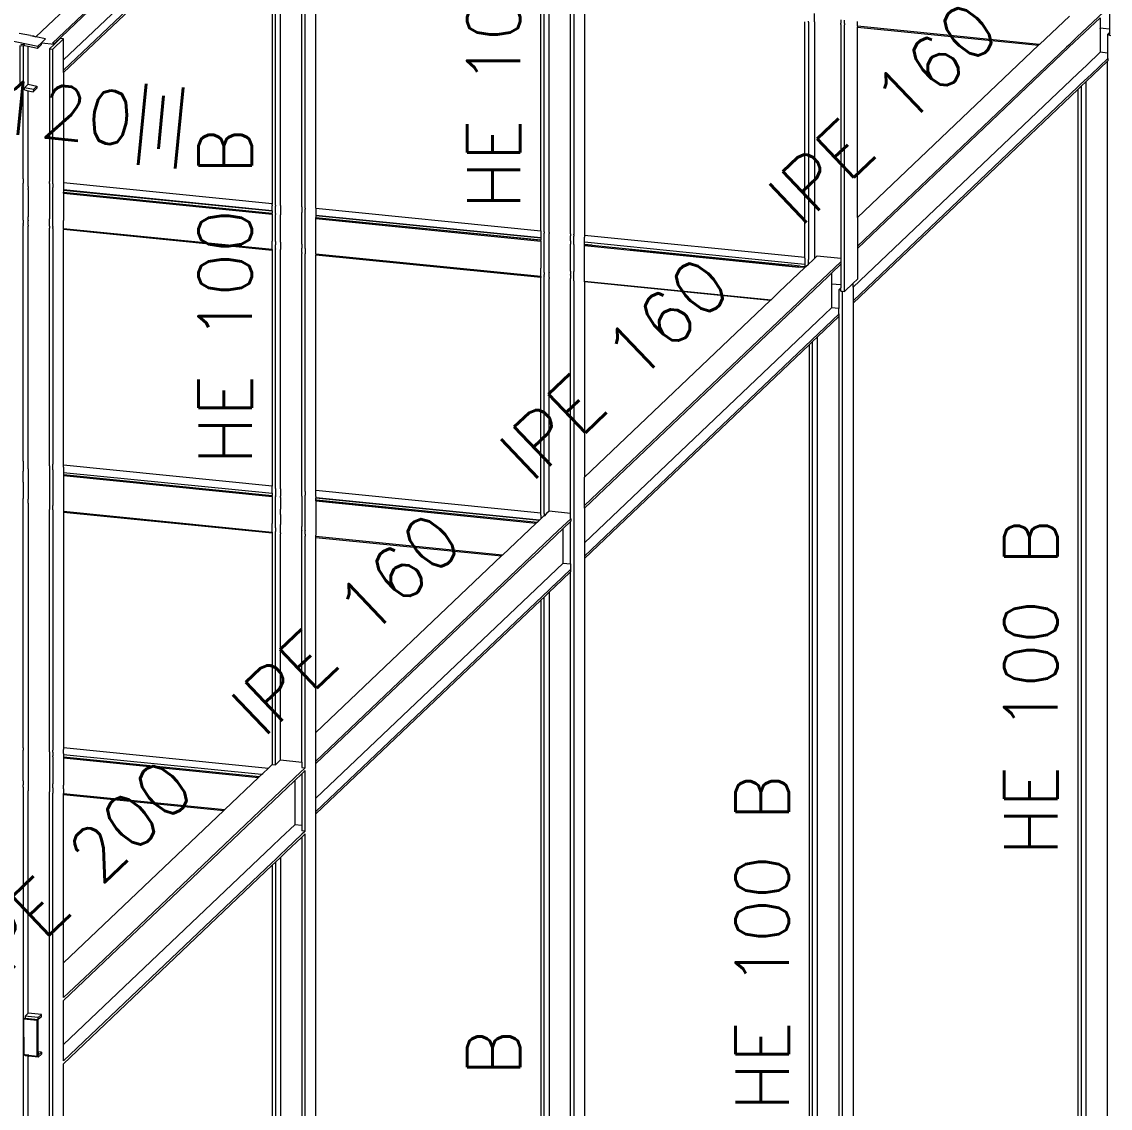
# Model space of a CAD drawing. Header units: millimetres. Extents: x 0 to 42, y 0 to 29.7.
# Drawn here: x 24.878 to 28.009, y 9.917 to 13.043 of the extents above; entities that cross this region are included whole.
import ezdxf
from ezdxf.enums import TextEntityAlignment as Align

# ---------------------------------------------------------------- set-up
doc = ezdxf.new("R2010")
doc.units = ezdxf.units.MM
doc.layers.add('BARRAS_DE_ACERO', color=7, linetype='Continuous', lineweight=9)
doc.layers.add('REFERENCIA_DE_LAS_BARRAS', color=2, linetype='Continuous', lineweight=9)
doc.styles.add('CYPETXT', font='romans__.ttf', dxfattribs={"height": 0.2})

msp = doc.modelspace()

# ---------------------------------------------------------------- linework, layer by layer
at = {"layer": 'BARRAS_DE_ACERO'}
for p, q in [((20.96394, 13.77063), (24.92372, 12.97307)), ((25.17069, 13.23995), (24.91851, 13.00011)), ((24.96636, 12.98162), (25.23155, 13.23384)), ((24.97206, 12.98105), (25.23725, 13.23327)), ((24.998, 12.93337), (25.30606, 13.22636)), ((25.33441, 13.22351), (24.998, 12.90358)), ((24.998, 12.89759), (25.34009, 13.22294)), ((25.59819, 13.19703), (25.59819, 12.51963)), ((25.6077, 12.51868), (25.6077, 13.19608)), ((25.62222, 12.51722), (25.62222, 13.19462)), ((25.68378, 12.51104), (25.68378, 13.18844)), ((25.69329, 12.51009), (25.69329, 13.18749)), ((25.72419, 12.50699), (25.72419, 13.18439)), ((26.37073, 12.44207), (26.37073, 13.11947)), ((26.38024, 12.44112), (26.38024, 13.11852)), ((26.39476, 12.43966), (26.39476, 13.11706)), ((26.45632, 12.43348), (26.45632, 13.11088)), ((26.46583, 13.10993), (26.46583, 12.43253)), ((26.49674, 13.10683), (26.49674, 12.42943)), ((27.15867, 13.04311), (27.15867, 13.06714)), ((27.95902, 13.04174), (28.00688, 13.08725)), ((27.13067, 12.36578), (27.13067, 13.04317)), ((27.14113, 13.04212), (27.14113, 13.04487)), ((27.14113, 13.04212), (27.14113, 12.35874)), ((27.15867, 13.04311), (27.15867, 13.04036)), ((27.23434, 13.04842), (27.23434, 13.03876)), ((27.23434, 13.03551), (27.23434, 13.03876)), ((27.23434, 13.03551), (27.23434, 13.03276)), ((27.23434, 13.03276), (27.23434, 12.36295)), ((27.2448, 13.03771), (27.2448, 13.04737)), ((27.2448, 13.03771), (27.2448, 13.03446)), ((27.2448, 13.03171), (27.2448, 13.03446)), ((27.2448, 12.26737), (27.2448, 13.03171)), ((27.28188, 13.03074), (27.28188, 13.04365)), ((27.80591, 12.97811), (27.28188, 13.03074)), ((27.28188, 13.03074), (27.28188, 13.02799)), ((27.28188, 13.02799), (27.8033, 12.97563)), ((27.28188, 12.47972), (27.28188, 13.02799)), ((27.98019, 13.05482), (27.89059, 12.96961)), ((24.9029, 13.00326), (24.87015, 13.00986)), ((24.9029, 13.00326), (24.91157, 13.00151)), ((24.9029, 13.00326), (24.91241, 13.00231)), ((24.91241, 13.00231), (24.91157, 13.00151)), ((24.91241, 13.00134), (24.91157, 13.00151)), ((24.94628, 12.99452), (24.91851, 13.00011)), ((27.98871, 13.02341), (27.98027, 13.02426)), ((27.98027, 13.0242), (27.98027, 13.02426)), ((27.98027, 13.02417), (27.98027, 13.0242)), ((27.98027, 13.02417), (27.98027, 12.9553)), ((28.00688, 13.02159), (27.98871, 13.02341)), ((28.00141, 13.00695), (28.00688, 13.0064)), ((28.00688, 13.00316), (28.00688, 13.0064)), ((28.01092, 13.00275), (28.00688, 13.00316)), ((24.88568, 12.97689), (24.88151, 12.97292)), ((24.88151, 12.97292), (24.88151, 12.8665)), ((24.89603, 12.86335), (24.89603, 12.97206)), ((24.92306, 12.96661), (24.93341, 12.97645)), ((24.92372, 12.97307), (24.92306, 12.96661)), ((24.92372, 12.97307), (24.93407, 12.98291)), ((24.93407, 12.98291), (24.93341, 12.97645)), ((24.94628, 12.99452), (24.93407, 12.98291)), ((24.93407, 12.98291), (24.97212, 12.97909)), ((24.95759, 12.96528), (24.97212, 12.97909)), ((24.95759, 12.96528), (24.95759, 12.58394)), ((24.95759, 12.96528), (24.9671, 12.96433)), ((24.97206, 12.98105), (24.96636, 12.98162)), ((24.998, 12.99372), (24.9671, 12.96433)), ((24.97206, 12.98105), (24.97397, 12.98086)), ((24.98849, 12.99467), (24.97397, 12.98086)), ((24.998, 12.99372), (24.98849, 12.99467)), ((24.998, 12.93337), (24.998, 12.99372)), ((27.8033, 12.97563), (27.28188, 12.47972)), ((27.28188, 12.39773), (27.88388, 12.97028)), ((27.28188, 12.39069), (27.89059, 12.96961)), ((27.89016, 12.97625), (27.88388, 12.97028)), ((24.9671, 12.58299), (24.9671, 12.96433)), ((27.98027, 12.9553), (27.9417, 12.91862)), ((28.00236, 12.93782), (27.95399, 12.89182)), ((28.00141, 12.95318), (27.98027, 12.9553)), ((28.00141, 12.95318), (28.00141, 12.93791)), ((28.00236, 12.93782), (28.00141, 12.93791)), ((28.00236, 12.93782), (28.00236, 12.93079)), ((27.91581, 12.894), (27.9417, 12.91862)), ((28.00141, 12.92989), (27.93985, 12.87134)), ((28.00141, 12.92989), (28.00236, 12.93079)), ((28.00141, 9.218), (28.00141, 12.92989)), ((24.998, 12.89759), (24.998, 12.57989)), ((27.91581, 12.894), (27.26928, 12.27912)), ((27.95398, 12.89181), (27.92385, 12.86316)), ((27.93985, 12.87134), (27.92532, 12.85752)), ((27.93985, 9.22418), (27.93985, 12.87134)), ((27.95398, 12.89181), (27.95399, 12.89182)), ((24.88151, 12.84775), (24.88151, 12.8665)), ((24.88151, 12.59158), (24.88151, 12.84775)), ((24.89603, 12.86335), (24.88567, 12.8535)), ((24.88567, 12.8535), (24.88567, 12.85349)), ((24.88568, 12.85349), (24.88567, 12.85349)), ((24.911, 12.8484), (24.88568, 12.85349)), ((24.88568, 12.84691), (24.88568, 12.85349)), ((24.88568, 12.84691), (24.89603, 12.84482)), ((24.89603, 12.86335), (24.92135, 12.85825)), ((24.89603, 12.84482), (24.91034, 12.84194)), ((24.89603, 12.59012), (24.89603, 12.84482)), ((24.91034, 12.84194), (24.92069, 12.85178)), ((24.911, 12.8484), (24.91034, 12.84194)), ((24.92135, 12.85825), (24.911, 12.8484)), ((24.92135, 12.85825), (24.92069, 12.85178)), ((27.26928, 12.24059), (27.91581, 12.85551)), ((27.91581, 12.85551), (27.92385, 12.86316)), ((27.92532, 12.85752), (27.91581, 12.84849)), ((27.91581, 12.84849), (27.91581, 9.21132)), ((27.92532, 12.85752), (27.92532, 9.21037)), ((24.88151, 12.59158), (24.88151, 12.57887)), ((24.89603, 12.56939), (24.89603, 12.59012)), ((24.88151, 12.53068), (24.88151, 12.56159)), ((24.89603, 12.56939), (24.89603, 12.56935)), ((24.89603, 12.56935), (24.89603, 12.56338)), ((24.89603, 12.56013), (24.89603, 12.48203)), ((24.95759, 12.57795), (24.95759, 12.58394)), ((24.95759, 12.57795), (24.95759, 12.56684)), ((24.95759, 12.56684), (24.95759, 12.56321)), ((24.95759, 12.56317), (24.95759, 12.56321)), ((24.95759, 12.56317), (24.95759, 12.5572)), ((24.9671, 12.577), (24.9671, 12.58299)), ((24.9671, 12.577), (24.9671, 12.56589)), ((24.9671, 12.56226), (24.9671, 12.56589)), ((25.59819, 12.51963), (24.998, 12.57989)), ((24.998, 12.57989), (24.998, 12.57395)), ((24.998, 12.5739), (24.998, 12.57395)), ((24.95759, 12.5572), (24.95759, 12.55395)), ((24.95759, 12.55395), (24.95759, 12.47582)), ((24.998, 12.5499), (24.998, 12.55312)), ((24.998, 12.54989), (24.998, 12.4718)), ((25.59819, 12.51689), (25.59819, 12.51963)), ((25.59819, 12.51689), (25.59819, 12.51368)), ((25.59819, 12.51364), (25.59819, 12.51368)), ((25.59819, 12.50253), (25.59819, 12.51364)), ((25.59819, 12.49889), (25.59819, 12.50253)), ((25.6077, 12.51594), (25.6077, 12.51868)), ((25.6077, 12.51594), (25.6077, 12.51273)), ((25.6077, 12.51269), (25.6077, 12.51273)), ((25.6077, 12.4919), (25.6077, 12.51269)), ((25.62222, 12.51448), (25.62222, 12.51722)), ((25.62222, 12.51448), (25.62222, 12.51127)), ((25.62222, 12.51123), (25.62222, 12.51127)), ((25.62222, 12.51123), (25.62222, 12.50012)), ((25.62222, 12.50012), (25.62222, 12.49648)), ((25.62222, 12.49648), (25.62222, 12.49645)), ((25.62222, 12.49645), (25.62222, 12.49047)), ((25.68378, 12.51104), (25.68378, 12.5083)), ((25.68378, 12.5083), (25.68378, 12.50509)), ((25.68378, 12.50505), (25.68378, 12.50509)), ((25.68378, 12.50505), (25.68378, 12.49394)), ((25.69329, 12.50735), (25.69329, 12.51009)), ((25.69329, 12.50735), (25.69329, 12.50414)), ((25.69329, 12.48009), (25.69329, 12.50414)), ((25.72419, 12.50699), (26.37073, 12.44207)), ((25.72419, 12.50699), (25.72419, 12.50425)), ((25.72419, 12.50425), (25.72419, 12.50104)), ((25.72419, 12.501), (25.72419, 12.50104)), ((25.72419, 12.501), (25.72419, 12.48989)), ((24.88151, 12.47239), (24.88151, 12.47236)), ((24.88151, 12.47236), (24.88151, 12.46271)), ((24.89603, 12.482), (24.89603, 12.48203)), ((24.89603, 12.47236), (24.89603, 12.482)), ((24.89603, 12.47236), (24.89603, 12.47093)), ((24.89603, 12.47093), (24.89603, 12.4709)), ((24.89603, 12.46125), (24.89603, 12.4709)), ((24.95759, 12.46618), (24.95759, 12.47582)), ((24.95759, 12.45507), (24.95759, 12.46472)), ((24.9671, 12.4749), (24.9671, 12.47487)), ((24.9671, 12.46523), (24.9671, 12.47487)), ((24.9671, 12.4638), (24.9671, 12.46523)), ((24.9671, 12.4638), (24.9671, 12.46377)), ((24.9671, 12.45412), (24.9671, 12.46377)), ((24.998, 12.44776), (24.998, 12.4718)), ((25.6077, 12.4919), (25.6077, 12.48868)), ((25.6077, 12.44652), (25.6077, 12.48868)), ((25.62222, 12.49044), (25.62222, 12.49047)), ((25.62222, 12.49044), (25.62222, 12.48722)), ((25.62222, 12.40912), (25.62222, 12.48722)), ((25.68378, 12.48104), (25.68378, 12.49394)), ((25.69329, 12.40199), (25.69329, 12.48009)), ((25.72419, 12.48989), (25.72419, 12.48624)), ((25.72419, 12.48624), (25.72419, 12.48622)), ((25.72419, 12.48624), (26.37073, 12.42131)), ((25.72419, 12.48024), (25.72419, 12.48021)), ((25.72419, 12.48024), (26.37073, 12.41531)), ((27.28188, 12.47972), (27.28188, 12.39773)), ((24.88151, 12.46271), (24.88151, 12.46268)), ((24.88151, 12.45945), (24.88151, 12.46268)), ((24.88151, 12.45945), (24.88151, 12.45671)), ((24.88151, 11.7793), (24.88151, 12.45671)), ((24.89603, 12.46125), (24.89603, 12.46122)), ((24.89603, 12.45799), (24.89603, 12.46122)), ((24.89603, 12.45799), (24.89603, 12.45525)), ((24.89603, 11.77784), (24.89603, 12.45525)), ((24.95759, 12.45507), (24.95759, 12.45504)), ((24.95759, 12.45504), (24.95759, 12.45181)), ((24.95759, 12.45181), (24.95759, 12.44907)), ((24.9671, 12.45409), (24.9671, 12.45412)), ((24.9671, 12.45409), (24.9671, 12.45086)), ((24.9671, 12.44812), (24.9671, 12.45086)), ((24.9671, 12.44812), (24.9671, 11.77071)), ((24.998, 12.44776), (24.998, 12.44502)), ((25.59819, 12.38749), (24.998, 12.44776)), ((24.998, 11.76761), (24.998, 12.44502)), ((25.59819, 12.38475), (24.998, 12.44502)), ((25.6077, 12.41057), (25.6077, 12.44652)), ((26.37073, 12.44207), (26.37073, 12.43933)), ((26.37073, 12.43933), (26.37073, 12.43611)), ((26.37073, 12.43608), (26.37073, 12.43611)), ((26.38024, 12.43838), (26.38024, 12.44112)), ((26.38024, 12.43838), (26.38024, 12.43515)), ((26.38024, 12.43513), (26.38024, 12.43515)), ((26.38024, 12.42857), (26.38024, 12.43513)), ((26.39476, 12.43692), (26.39476, 12.43966)), ((26.39476, 12.43692), (26.39476, 12.43369)), ((26.39476, 12.43367), (26.39476, 12.43369)), ((26.39476, 12.33155), (26.39476, 12.43367)), ((26.45632, 12.43348), (26.45632, 12.43074)), ((26.46583, 12.42979), (26.46583, 12.43253)), ((25.59819, 12.40041), (25.59819, 12.41152)), ((25.6077, 12.41057), (25.6077, 12.40091)), ((25.6077, 12.39948), (25.6077, 12.40091)), ((25.62222, 12.40912), (25.62222, 12.38834)), ((26.37073, 12.42131), (26.37073, 12.41531)), ((26.37073, 12.41531), (26.37073, 12.41529)), ((26.37073, 12.41207), (26.37073, 12.33397)), ((26.38024, 12.42036), (26.38024, 12.42857)), ((26.38024, 12.41673), (26.38024, 12.42036)), ((26.38024, 12.41436), (26.38024, 12.41673)), ((26.38024, 12.41434), (26.38024, 12.41436)), ((26.38024, 12.41306), (26.38024, 12.41434)), ((26.38024, 12.32191), (26.38024, 12.41306)), ((26.45632, 12.43074), (26.45632, 12.42751)), ((26.45632, 12.42751), (26.45632, 12.42749)), ((26.45632, 12.41638), (26.45632, 12.42749)), ((26.45632, 12.41272), (26.45632, 12.41638)), ((26.45632, 12.4067), (26.45632, 12.40348)), ((26.45632, 12.32535), (26.45632, 12.40348)), ((26.46583, 12.42979), (26.46583, 12.42656)), ((26.46583, 12.42654), (26.46583, 12.42656)), ((26.46583, 12.41543), (26.46583, 12.42654)), ((26.46583, 12.40575), (26.46583, 12.41543)), ((26.46583, 12.40252), (26.46583, 12.40575)), ((26.46583, 12.40252), (26.46583, 12.32442)), ((26.49674, 12.42943), (27.13067, 12.36578)), ((26.49674, 12.40265), (26.49674, 12.40266)), ((26.49674, 12.40265), (26.51863, 12.40046)), ((26.51863, 12.40046), (26.49675, 12.40266)), ((27.10045, 12.34803), (26.49678, 12.40865)), ((25.59819, 12.39075), (25.59819, 12.40041)), ((25.59819, 12.39075), (25.59819, 12.39073)), ((25.59819, 12.38749), (25.59819, 12.39073)), ((25.59819, 12.38749), (25.59819, 12.38475)), ((25.59819, 12.38475), (25.59819, 11.70735)), ((25.6077, 12.39948), (25.6077, 12.39946)), ((25.6077, 12.38978), (25.6077, 12.38849)), ((25.6077, 12.3838), (25.6077, 12.38849)), ((25.6077, 11.7064), (25.6077, 12.3838)), ((25.62222, 12.38834), (25.62222, 12.38832)), ((25.62222, 12.38508), (25.62222, 12.38832)), ((25.62222, 12.38234), (25.62222, 12.38508)), ((25.62222, 11.70494), (25.62222, 12.38234)), ((25.68378, 12.3789), (25.68378, 12.39184)), ((25.68378, 12.3789), (25.68378, 12.37616)), ((25.68378, 11.69876), (25.68378, 12.37616)), ((25.69329, 12.39089), (25.69329, 12.37521)), ((25.69329, 11.69781), (25.69329, 12.37521)), ((25.72419, 12.37485), (25.72419, 12.3781)), ((25.72419, 12.37485), (25.72419, 12.37211)), ((26.37073, 12.30992), (25.72419, 12.37485)), ((25.72419, 11.69471), (25.72419, 12.37211)), ((26.37073, 12.30718), (25.72419, 12.37211)), ((26.51863, 12.40046), (27.08395, 12.34369)), ((26.59212, 12.38984), (26.62832, 12.3862)), ((26.62836, 12.38619), (26.62832, 12.3862)), ((27.16068, 12.36444), (27.16629, 12.36978)), ((27.16629, 12.36978), (27.23434, 12.36295)), ((27.11755, 12.34032), (27.08395, 12.34369)), ((27.13067, 12.345), (27.10045, 12.34803)), ((27.11755, 12.34032), (27.13067, 12.339)), ((27.13067, 12.36304), (27.13067, 12.36578)), ((27.13067, 12.36304), (27.13067, 12.35979)), ((27.13067, 12.35979), (27.13067, 12.34868)), ((27.13361, 12.3387), (27.14113, 12.34585)), ((27.15339, 12.35751), (27.15867, 12.36253)), ((27.15909, 12.36293), (27.16068, 12.36444)), ((27.23434, 12.35252), (27.19885, 12.31877)), ((27.20765, 12.3201), (27.23434, 12.34548)), ((26.37073, 12.31317), (26.37073, 12.33397)), ((26.37073, 12.30992), (26.37073, 12.31317)), ((26.37073, 12.30992), (26.37073, 12.30718)), ((26.37073, 11.62979), (26.37073, 12.30718)), ((26.38024, 12.32191), (26.38024, 12.31605)), ((26.38024, 12.31222), (26.38024, 12.31605)), ((26.38024, 12.31222), (26.38024, 12.31093)), ((26.38024, 12.3086), (26.38024, 12.31093)), ((26.38024, 12.30623), (26.38024, 12.3086)), ((26.39476, 12.33155), (26.39476, 12.33153)), ((26.39476, 12.32187), (26.39476, 12.33153)), ((26.39476, 12.32187), (26.39476, 12.32045)), ((26.39476, 12.31076), (26.39476, 12.32045)), ((26.39476, 12.30751), (26.39476, 12.31076)), ((26.39476, 12.30751), (26.39476, 12.30477)), ((26.45632, 12.32535), (26.45632, 12.31569)), ((26.45632, 12.31427), (26.45632, 12.31569)), ((26.45632, 12.31427), (26.45632, 12.30458)), ((26.46583, 12.32442), (26.46583, 12.3244)), ((26.46583, 12.31473), (26.46583, 12.3244)), ((26.46583, 12.31331), (26.46583, 12.31473)), ((26.46583, 12.29763), (26.46583, 12.31331)), ((26.49674, 12.29727), (26.49674, 12.32132)), ((27.19639, 12.30939), (26.49674, 11.64398)), ((27.13053, 12.33577), (27.05625, 12.26513)), ((27.13053, 12.33577), (27.11315, 12.33751)), ((27.13053, 12.33577), (27.13067, 12.33591)), ((27.19885, 12.31877), (27.14314, 12.26578)), ((27.19639, 12.30939), (27.2056, 12.31816)), ((27.2056, 12.31816), (27.20765, 12.3201)), ((26.38024, 11.62884), (26.38024, 12.30623)), ((26.39476, 11.63502), (26.39476, 12.30477)), ((26.45632, 12.30133), (26.45632, 12.30458)), ((26.45632, 12.29859), (26.45632, 12.30133)), ((26.45632, 11.62884), (26.45632, 12.29859)), ((26.46583, 12.29763), (26.46583, 11.62789)), ((26.49674, 12.29453), (26.49674, 12.29727)), ((27.20773, 12.28953), (27.20772, 12.22057)), ((27.28188, 12.30264), (27.26928, 12.29066)), ((27.26928, 12.27912), (27.26928, 12.24059)), ((27.11135, 12.23555), (27.13422, 12.2573)), ((27.14314, 12.26578), (27.13422, 12.2573)), ((27.23434, 12.27167), (27.22887, 12.27222)), ((27.23434, 12.26842), (27.23434, 12.27167)), ((27.23434, 12.26842), (27.23838, 12.26801)), ((27.23838, 12.26801), (27.2448, 12.26737)), ((27.23838, 12.26801), (27.23838, 8.46704)), ((26.49674, 11.65101), (27.11135, 12.23555)), ((27.03338, 12.24338), (27.03077, 12.2409)), ((27.20772, 12.22057), (27.16731, 12.18214)), ((27.22887, 12.21845), (27.20772, 12.22057)), ((27.22887, 12.20318), (27.22887, 12.21845)), ((27.26928, 12.24059), (27.26928, 12.23359)), ((27.16731, 12.13662), (27.22887, 12.19517)), ((27.22887, 12.19517), (27.22982, 12.19607)), ((27.22887, 12.19517), (27.22887, 8.48327)), ((27.22982, 12.19607), (27.22982, 12.20308)), ((27.15278, 12.1228), (27.14327, 12.11377)), ((27.16731, 12.13662), (27.15278, 12.1228)), ((27.15278, 8.47564), (27.15278, 12.1228)), ((26.49674, 11.49887), (27.14327, 12.11377)), ((27.14327, 12.11377), (27.14327, 8.47659)), ((24.88151, 11.7793), (24.88151, 11.76438)), ((24.89603, 11.75707), (24.89603, 11.77784)), ((24.88151, 11.76438), (24.88151, 11.76219)), ((24.88151, 11.76219), (24.88151, 11.75853)), ((24.88151, 11.75853), (24.88151, 11.75253)), ((24.88151, 11.75253), (24.88151, 11.75056)), ((24.88151, 11.71837), (24.88151, 11.75056)), ((24.89603, 11.75707), (24.89603, 11.75107)), ((24.89603, 11.75107), (24.89603, 11.74782)), ((24.89603, 11.74782), (24.89603, 11.66973)), ((24.95759, 11.76567), (24.95759, 11.75455)), ((24.95759, 11.74489), (24.95759, 11.66355)), ((24.9671, 11.76472), (24.9671, 11.77071)), ((24.9671, 11.75983), (24.9671, 11.76472)), ((24.9671, 11.7536), (24.9671, 11.75983)), ((24.9671, 11.7536), (24.9671, 11.74994)), ((24.9671, 11.74994), (24.9671, 11.74394)), ((24.9671, 11.74394), (24.9671, 11.6626)), ((24.998, 11.76162), (24.998, 11.76761)), ((24.998, 11.76162), (24.998, 11.7505)), ((24.998, 11.7505), (24.998, 11.74684)), ((24.88151, 11.71837), (24.88151, 11.67119)), ((24.998, 11.74084), (24.998, 11.73759)), ((26.49674, 11.65101), (26.49674, 11.733)), ((25.59819, 11.69024), (25.59819, 11.70136)), ((25.59819, 11.68657), (25.59819, 11.68057)), ((25.6077, 11.70041), (25.6077, 11.7064)), ((25.6077, 11.70041), (25.6077, 11.67961)), ((25.62222, 11.69895), (25.62222, 11.70494)), ((25.62222, 11.69895), (25.62222, 11.68783)), ((25.62222, 11.68783), (25.62222, 11.68416)), ((25.62222, 11.68416), (25.62222, 11.67816)), ((25.68378, 11.69277), (25.68378, 11.69876)), ((25.68378, 11.68165), (25.68378, 11.69277)), ((25.68378, 11.67798), (25.68378, 11.68165)), ((25.69329, 11.69182), (25.69329, 11.69781)), ((25.69329, 11.69182), (25.69329, 11.6807)), ((25.69329, 11.58969), (25.69329, 11.6807)), ((25.72419, 11.68872), (25.72419, 11.69471)), ((25.72419, 11.6776), (25.72419, 11.68872)), ((24.88151, 11.67116), (24.88151, 11.67119)), ((24.88151, 11.66149), (24.88151, 11.67116)), ((24.88151, 11.66009), (24.88151, 11.66149)), ((24.88151, 11.66008), (24.88151, 11.66009)), ((24.88151, 11.65109), (24.88151, 11.66008)), ((24.88151, 10.96701), (24.88151, 11.65109)), ((24.89603, 11.65863), (24.89603, 11.66003)), ((24.89603, 11.65863), (24.89603, 11.64568)), ((24.95759, 11.66355), (24.95759, 11.65385)), ((24.95759, 11.65385), (24.95759, 11.6395)), ((24.9671, 11.6626), (24.9671, 11.65148)), ((24.9671, 11.63855), (24.9671, 11.65148)), ((25.59819, 11.67732), (25.59819, 11.59923)), ((25.6077, 11.67816), (25.6077, 11.67961)), ((25.6077, 11.67816), (25.6077, 11.67637)), ((25.62222, 11.67816), (25.62222, 11.67815)), ((25.62222, 11.67491), (25.62222, 11.67815)), ((25.62222, 11.67491), (25.62222, 11.64052)), ((25.68378, 11.67798), (25.68378, 11.66873)), ((25.68378, 11.66873), (25.68378, 11.59064)), ((25.72419, 11.67392), (26.36677, 11.60939)), ((25.72419, 11.66793), (25.72419, 11.67391)), ((25.72425, 11.6739), (25.72419, 11.67391)), ((25.72419, 11.66792), (25.72419, 11.66793)), ((25.72613, 11.66773), (25.72419, 11.66793)), ((25.72419, 11.66468), (25.72419, 11.66792)), ((25.72613, 11.66773), (25.72419, 11.66792)), ((25.72419, 11.66468), (25.72419, 11.66467)), ((25.72605, 11.6645), (25.72419, 11.66468)), ((25.72419, 11.66467), (25.72419, 11.58659)), ((25.72419, 11.66467), (26.35798, 11.60103)), ((26.36677, 11.60939), (25.72425, 11.6739)), ((25.72605, 11.6645), (26.35798, 11.60103)), ((25.72613, 11.66773), (26.36107, 11.60397)), ((26.49674, 11.64398), (26.49674, 11.65101)), ((24.89603, 11.64568), (24.89603, 10.95956)), ((24.95759, 10.95338), (24.95759, 11.6395)), ((24.9671, 11.63855), (24.9671, 10.95243)), ((24.998, 11.63545), (25.59819, 11.57518)), ((24.998, 11.63271), (24.998, 10.95532)), ((25.62222, 11.62595), (25.62222, 11.64052)), ((25.62222, 11.62595), (25.62222, 11.59682)), ((26.37073, 11.6238), (26.37073, 11.61335)), ((26.3793, 11.62131), (26.38024, 11.62121)), ((26.38024, 11.62884), (26.38024, 11.62121)), ((26.45632, 11.62884), (26.39476, 11.63502)), ((26.45632, 11.61358), (26.45632, 11.62884)), ((26.46583, 11.62789), (26.46583, 7.73231)), ((26.49674, 11.64398), (26.49674, 11.54439)), ((25.59819, 11.57843), (25.59819, 11.59923)), ((25.6077, 11.58715), (25.6077, 11.59828)), ((25.6077, 11.58715), (25.6077, 11.57748)), ((25.62222, 11.5968), (25.62222, 11.59682)), ((25.68378, 11.59064), (25.68378, 11.59062)), ((25.68378, 11.58095), (25.68378, 11.59062)), ((25.69329, 11.58969), (25.69329, 11.58967)), ((25.69329, 11.58), (25.69329, 11.58967)), ((26.36107, 11.60397), (26.36677, 11.60939)), ((26.37073, 11.61316), (26.36677, 11.60939)), ((26.45728, 11.61348), (26.42123, 11.5792)), ((26.45632, 11.60553), (26.43518, 11.58543)), ((26.45728, 11.61348), (26.45632, 11.61358)), ((26.45727, 11.60643), (26.45632, 11.60553)), ((26.45632, 11.48372), (26.45632, 11.60553)), ((26.45728, 11.61348), (26.45727, 11.60643)), ((25.59819, 11.57518), (25.59819, 11.57843)), ((25.59819, 11.57518), (25.59819, 11.57244)), ((25.59819, 11.57244), (25.59819, 10.90646)), ((25.6077, 11.57748), (25.6077, 11.57619)), ((25.6077, 11.57149), (25.6077, 11.57619)), ((25.6077, 10.9055), (25.6077, 11.57149)), ((25.62222, 11.58569), (25.62222, 11.58572)), ((25.62222, 11.57602), (25.62222, 11.58569)), ((25.62222, 11.57277), (25.62222, 11.57602)), ((25.62222, 11.57277), (25.62222, 11.57003)), ((25.62222, 10.91932), (25.62222, 11.57003)), ((25.68378, 11.58095), (25.68378, 11.57954)), ((25.68378, 11.57951), (25.68378, 11.57954)), ((25.68378, 11.56984), (25.68378, 11.57951)), ((25.68378, 11.56659), (25.68378, 11.56984)), ((25.68378, 11.56385), (25.68378, 11.56659)), ((25.68378, 10.91314), (25.68378, 11.56385)), ((25.69329, 11.58), (25.69329, 11.57858)), ((25.69329, 11.56888), (25.69329, 11.56564)), ((25.69329, 11.56564), (25.69329, 11.5629)), ((25.69329, 10.89691), (25.69329, 11.5629)), ((25.72419, 10.91627), (26.42123, 11.5792)), ((25.72419, 11.57546), (25.72419, 11.56579)), ((25.72419, 11.56254), (25.72419, 11.56579)), ((26.26084, 11.50865), (25.72419, 11.56254)), ((25.72419, 11.5598), (26.25823, 11.50617)), ((26.43518, 11.58543), (26.34858, 11.50309)), ((26.43518, 11.48584), (26.43518, 11.58543)), ((26.49674, 11.50587), (26.49674, 11.49887)), ((26.49674, 11.49887), (26.49674, 7.7617)), ((26.39662, 11.44917), (26.43518, 11.48584)), ((26.41114, 11.42446), (26.45727, 11.46833)), ((26.43518, 11.48584), (26.45632, 11.48372)), ((26.45632, 11.48372), (26.45632, 11.46844)), ((26.45632, 11.46844), (26.45729, 11.46835)), ((26.45729, 11.46835), (26.45727, 11.46833)), ((26.45727, 11.46133), (26.45727, 11.46833)), ((25.72419, 10.80965), (26.39476, 11.4474)), ((26.39662, 11.44917), (26.39476, 11.4474)), ((26.45632, 11.46043), (26.41114, 11.41746)), ((26.45632, 11.46043), (26.45727, 11.46133)), ((26.45632, 7.74854), (26.45632, 11.46043)), ((26.39476, 11.40889), (25.72419, 10.77114)), ((26.39476, 11.40188), (26.38024, 11.38807)), ((26.39476, 11.40188), (26.41114, 11.41746)), ((26.39476, 11.40889), (26.39662, 11.41066)), ((26.39476, 11.40188), (26.39476, 7.75472)), ((26.39662, 11.41066), (26.40891, 11.42234)), ((26.40891, 11.42234), (26.41114, 11.42446)), ((25.72419, 10.7641), (26.37073, 11.37904)), ((26.37073, 11.37904), (26.38024, 11.38807)), ((26.37073, 11.37904), (26.37073, 7.74186)), ((26.38024, 7.7409), (26.38024, 11.38807)), ((25.72419, 10.91627), (25.72419, 10.99826)), ((24.88151, 10.96102), (24.88151, 10.96701)), ((24.88151, 10.9543), (24.88151, 10.96102)), ((24.88151, 10.9543), (24.88151, 10.94768)), ((24.88151, 10.85889), (24.88151, 10.94768)), ((24.89603, 10.95956), (24.89603, 10.94845)), ((24.89603, 10.94845), (24.89603, 10.85743)), ((24.95759, 10.94227), (24.95759, 10.95338)), ((24.95759, 10.94227), (24.95759, 10.93259)), ((24.95759, 10.93259), (24.95759, 10.93108)), ((24.9671, 10.95243), (24.9671, 10.94754)), ((24.9671, 10.94132), (24.9671, 10.94754)), ((24.9671, 10.94132), (24.9671, 10.93164)), ((24.9671, 10.9284), (24.9671, 10.93164)), ((24.998, 10.95532), (24.998, 10.94933)), ((24.998, 10.95532), (25.58735, 10.89615)), ((24.998, 10.93822), (24.998, 10.94933)), ((24.998, 10.93822), (24.998, 10.93453)), ((25.56757, 10.87734), (24.998, 10.93453)), ((24.9671, 10.9284), (24.9671, 10.85029)), ((24.998, 10.92854), (24.998, 10.92529)), ((24.998, 10.92529), (25.55878, 10.86898)), ((24.998, 10.92529), (24.998, 10.84719)), ((24.99806, 10.92853), (25.56187, 10.87192)), ((25.59819, 10.90646), (25.6077, 10.9055)), ((25.6077, 10.9055), (25.62222, 10.91932)), ((25.62222, 10.91932), (25.68378, 10.91314)), ((25.72419, 10.90924), (25.72419, 10.91627)), ((25.72419, 10.80965), (25.72419, 10.90924)), ((25.07411, 10.30804), (25.66357, 10.86864)), ((25.55878, 10.86898), (25.46164, 10.77659)), ((25.55878, 10.86898), (25.56187, 10.87192)), ((25.56187, 10.87192), (25.56757, 10.87734)), ((25.56757, 10.87734), (25.57108, 10.88068)), ((25.68378, 10.87979), (25.66293, 10.85995)), ((25.69329, 10.89691), (25.66357, 10.86864)), ((24.88151, 10.84149), (24.88151, 10.84779)), ((24.95759, 10.84156), (24.95759, 10.84015)), ((24.95759, 10.84015), (24.95759, 10.8272)), ((24.9671, 10.83926), (24.9671, 10.82351)), ((25.66051, 10.85766), (24.998, 10.22756)), ((24.998, 10.8361), (24.998, 10.84719)), ((25.66293, 10.85995), (25.66051, 10.85766)), ((25.66293, 10.85995), (25.66293, 10.73311)), ((24.89603, 10.19063), (24.89603, 10.83064)), ((24.95759, 10.82446), (24.95759, 10.8272)), ((24.95759, 10.12933), (24.95759, 10.82446)), ((24.9671, 6.30693), (24.9671, 10.82351)), ((24.998, 10.82041), (24.998, 10.82315)), ((24.998, 10.82041), (25.45904, 10.77412)), ((24.998, 10.33565), (24.998, 10.82041)), ((25.72419, 10.77114), (25.72419, 10.80965)), ((25.45904, 10.77412), (24.998, 10.33565)), ((25.72419, 10.7641), (25.72419, 10.77114)), ((25.72419, 7.02697), (25.72419, 10.7641)), ((25.66293, 10.73311), (25.62222, 10.69439)), ((25.68378, 10.73101), (25.66293, 10.73311)), ((25.69098, 10.7126), (25.68378, 10.70575)), ((25.62222, 10.69439), (25.59819, 10.67154)), ((25.68378, 10.70575), (25.6386, 10.66279)), ((25.6386, 10.65469), (25.68378, 10.69766)), ((25.69329, 10.70671), (25.68378, 10.69766)), ((25.68378, 10.69766), (25.68378, 7.01381)), ((25.69329, 6.99758), (25.69329, 10.70671)), ((25.59819, 10.67154), (24.998, 10.10073)), ((25.60631, 10.63207), (25.62222, 10.6472)), ((25.6386, 10.65469), (25.62222, 10.63912)), ((25.62407, 10.64896), (25.62222, 10.6472)), ((25.63647, 10.66076), (25.62407, 10.64896)), ((25.6386, 10.66279), (25.63647, 10.66076)), ((24.998, 10.05353), (25.59819, 10.62435)), ((24.998, 10.04544), (25.59819, 10.61627)), ((25.60631, 10.63207), (25.59819, 10.62435)), ((25.59819, 10.61627), (25.59819, 7.00713)), ((25.6077, 10.62531), (25.6077, 7.00617)), ((25.62222, 10.63912), (25.62222, 7.01999)), ((24.998, 10.23565), (24.998, 10.33565)), ((24.998, 10.23565), (25.07411, 10.30804)), ((24.89603, 10.19063), (24.88707, 10.1821)), ((24.93408, 10.18681), (24.89603, 10.19063)), ((24.93407, 10.18081), (24.92511, 10.17229)), ((24.88398, 10.1221), (24.88398, 10.17316)), ((24.92202, 10.16935), (24.88398, 10.17316)), ((24.88707, 10.17611), (24.92511, 10.17229)), ((24.92511, 10.17229), (24.92202, 10.16935)), ((24.92202, 10.06721), (24.92202, 10.16935)), ((24.92511, 10.07957), (24.92511, 10.17229)), ((24.88398, 10.1221), (24.88398, 10.07103)), ((24.95759, 6.32316), (24.95759, 10.12933)), ((24.88707, 10.07072), (24.88398, 10.07103)), ((24.88707, 10.06797), (24.88707, 10.07072)), ((24.89603, 10.06982), (24.88707, 10.07072)), ((24.89788, 10.06963), (24.89603, 10.06982)), ((24.89603, 10.06708), (24.89788, 10.06689)), ((24.89788, 10.06963), (24.92202, 10.06721)), ((24.92511, 10.06416), (24.89788, 10.06689)), ((24.92511, 10.07015), (24.92202, 10.06721)), ((24.93407, 10.07268), (24.92511, 10.06416)), ((24.93407, 10.07867), (24.93407, 10.07268)), ((24.998, 6.33632), (24.998, 10.04544))]:
    msp.add_line(p, q, dxfattribs=at)
for points in [[(28.00688, 13.09769), (28.00688, 13.08725), (28.00688, 13.0802), (28.00688, 13.02159), (28.00688, 13.01215), (28.00688, 13.0064)], [(27.89161, 13.05961), (27.80591, 12.97811), (27.8033, 12.97563)], [(27.15867, 13.04036), (27.15867, 12.36253), (27.15909, 12.36293)], [(27.89016, 12.97625), (27.91353, 12.99847), (27.95902, 13.04174)], [(27.98019, 13.05482), (27.98019, 13.02427), (27.98027, 13.02426)], [(24.91241, 13.00231), (24.91241, 13.00134), (24.91851, 13.00011)], [(28.00688, 13.01215), (28.00141, 13.00695), (28.00141, 12.95318)], [(24.88151, 12.97292), (24.872, 12.97388), (24.872, 12.86842)], [(24.88568, 12.97414), (24.88568, 12.97689), (24.87616, 12.97784), (24.87461, 12.97637)], [(24.92306, 12.96661), (24.89603, 12.97206), (24.88568, 12.97414)], [(24.998, 12.89759), (24.998, 12.90358), (24.998, 12.93337)], [(27.91581, 12.84849), (27.26928, 12.23359), (27.26928, 8.49643)], [(24.88151, 12.57085), (24.88151, 12.57448), (24.88151, 12.57887)], [(24.88151, 12.56484), (24.88151, 12.57081), (24.88151, 12.57085)], [(24.88151, 12.56159), (24.88151, 12.56481), (24.88151, 12.56484)], [(24.89603, 12.56013), (24.89603, 12.56335), (24.89603, 12.56338)], [(24.9671, 12.4749), (24.9671, 12.56222), (24.9671, 12.56226)], [(24.998, 12.5739), (24.998, 12.56279), (24.998, 12.55916)], [(24.998, 12.55912), (24.998, 12.55315), (25.59819, 12.49288)], [(24.88151, 12.47239), (24.88151, 12.48346), (24.88151, 12.53068)], [(24.998, 12.55315), (24.998, 12.55312), (25.59819, 12.49285)], [(24.998, 12.5499), (25.59819, 12.48963), (25.59819, 12.49285)], [(24.998, 12.5499), (24.998, 12.54989), (25.59819, 12.48963), (25.59819, 12.41152)], [(25.59819, 12.49886), (25.59819, 12.49288), (25.59819, 12.49285)], [(24.95759, 12.46472), (24.95759, 12.46475), (24.95759, 12.46618)], [(25.68378, 12.40291), (25.68378, 12.40294), (25.68378, 12.48104)], [(26.37073, 12.42131), (25.72419, 12.48622), (25.72419, 12.48024)], [(25.72419, 12.3781), (25.72419, 12.47699), (25.72419, 12.48021), (26.36674, 12.41569)], [(25.72419, 12.47699), (26.37073, 12.41207), (26.37073, 12.41529), (26.36674, 12.41569)], [(24.95759, 11.76567), (24.95759, 11.77166), (24.95759, 12.44907)], [(26.37073, 12.43608), (26.37073, 12.42497), (26.37073, 12.42131)], [(25.68378, 12.40291), (25.68378, 12.39327), (25.68378, 12.39184)], [(25.69329, 12.39089), (25.69329, 12.39231), (25.69329, 12.40196), (25.69329, 12.40199)], [(26.45632, 12.41272), (26.45632, 12.40672), (26.45632, 12.4067)], [(26.49674, 12.42943), (26.49674, 12.42669), (26.49674, 12.42346), (26.49674, 12.42344)], [(26.49674, 12.40865), (26.49674, 12.40866), (26.49674, 12.41233), (26.49674, 12.42344)], [(26.49674, 12.40865), (26.49678, 12.40865), (26.49674, 12.40866)], [(26.49674, 12.40266), (26.49674, 12.40266), (26.49674, 12.40865)], [(26.49674, 12.39941), (26.49674, 12.39942), (26.49674, 12.40265)], [(25.6077, 12.38978), (25.6077, 12.3898), (25.6077, 12.39946)], [(26.49674, 12.39942), (26.49701, 12.39939), (26.59212, 12.38984)], [(26.49674, 12.32132), (26.49674, 12.39941), (26.49701, 12.39939)], [(27.28188, 12.39773), (27.28188, 12.39069), (27.28188, 12.30264)], [(27.13067, 12.34868), (27.13067, 12.345), (27.13067, 12.339)], [(27.13067, 12.339), (27.13067, 12.33591), (27.13361, 12.3387)], [(27.15339, 12.35751), (27.14113, 12.34585), (27.14113, 12.35874)], [(27.23434, 12.36295), (27.23434, 12.35252), (27.23434, 12.34548), (27.23434, 12.28686), (27.23434, 12.27742)], [(27.20765, 12.3201), (27.20765, 12.28954), (27.20773, 12.28953), (27.23434, 12.28686)], [(26.49674, 12.29727), (27.03338, 12.24338), (27.05625, 12.26513)], [(27.23434, 12.27167), (27.23434, 12.27742), (27.22887, 12.27222), (27.22887, 12.21845)], [(27.26928, 12.27912), (27.26928, 12.29066), (27.2448, 12.26737)], [(26.49674, 11.50587), (27.22982, 12.20308), (27.22887, 12.20318)], [(27.16731, 12.18214), (26.49674, 11.54439), (26.49674, 11.50587)], [(27.22887, 8.48327), (27.16731, 8.48945), (27.16731, 12.13662)], [(24.95759, 11.75455), (24.95759, 11.75089), (24.95759, 11.74489)], [(25.59819, 11.70136), (25.59819, 11.70735), (24.998, 11.76761)], [(24.998, 11.74684), (24.998, 11.74084), (25.59819, 11.68057)], [(24.998, 11.74684), (25.59819, 11.68657), (25.59819, 11.69024)], [(24.998, 11.73759), (24.998, 11.6595), (24.998, 11.63545)], [(24.998, 11.73759), (25.59819, 11.67732), (25.59819, 11.68057)], [(26.37073, 11.6238), (26.37073, 11.62979), (25.72419, 11.69471)], [(24.89603, 11.66003), (24.89603, 11.6697), (24.89603, 11.66973)], [(25.6077, 11.59828), (25.6077, 11.63428), (25.6077, 11.67637)], [(25.72419, 11.6776), (25.72419, 11.67391), (25.72419, 11.67392)], [(24.998, 11.63545), (24.998, 11.63271), (25.59819, 11.57244)], [(26.37073, 11.61335), (26.37073, 11.61316), (26.3793, 11.62131)], [(26.39476, 11.63502), (26.38749, 11.62811), (26.38024, 11.62121)], [(25.62222, 11.58572), (25.62222, 11.58713), (25.62222, 11.5968)], [(26.36107, 11.60397), (26.35798, 11.60103), (26.26084, 11.50865), (26.25823, 11.50617), (25.72419, 10.99826)], [(25.69329, 11.56888), (25.69329, 11.56889), (25.69329, 11.57856), (25.69329, 11.57858)], [(25.72419, 11.58659), (25.72419, 11.57548), (25.72419, 11.57546)], [(25.72419, 10.99826), (25.72419, 11.5598), (25.72419, 11.56254)], [(25.72419, 10.90924), (26.34834, 11.50285), (26.34858, 11.50309)], [(24.95759, 10.93108), (24.95759, 10.86311), (24.95759, 10.85125)], [(24.998, 10.93453), (24.998, 10.92855), (25.56187, 10.87192)], [(24.99806, 10.92853), (24.998, 10.92854), (24.998, 10.92855)], [(25.57108, 10.88068), (25.58735, 10.89615), (25.59819, 10.90646)], [(25.68378, 10.91314), (25.68378, 10.89787), (25.69329, 10.89691)], [(25.69329, 10.71479), (25.69329, 10.88883), (25.68378, 10.87979), (25.68378, 10.73101), (25.68378, 10.71574)], [(24.88151, 10.85889), (24.88151, 10.84924), (24.88151, 10.84779)], [(24.88151, 10.84149), (24.88151, 6.31553), (24.89603, 6.32934), (24.95759, 6.32316)], [(24.89603, 10.85743), (24.89603, 10.83338), (24.89603, 10.83064)], [(24.95759, 10.85124), (24.95759, 10.85124), (24.95759, 10.84156)], [(24.9671, 10.83926), (24.9671, 10.84061), (24.9671, 10.85029)], [(24.998, 10.8361), (24.998, 10.83608), (24.998, 10.82641), (24.998, 10.82315), (25.46164, 10.77659), (25.45904, 10.77412)], [(25.69098, 10.7126), (25.69329, 10.71479), (25.68378, 10.71574)], [(25.62222, 10.63912), (25.6077, 10.62531), (25.59819, 10.61627)], [(24.998, 10.05353), (24.998, 10.10073), (24.998, 10.22756)], [(24.89603, 10.18121), (24.88707, 10.1821), (24.88707, 10.17611)], [(24.92511, 10.17229), (24.92511, 10.17828), (24.89603, 10.18121)], [(24.93407, 10.18081), (24.93408, 10.18681), (24.92511, 10.17828)], [(24.88707, 10.17611), (24.88399, 10.17318), (24.88397, 10.17316), (24.88398, 10.17316)], [(24.89603, 6.32934), (24.89603, 10.06708), (24.88707, 10.06797)], [(24.92511, 10.06416), (24.92511, 10.07015), (24.93407, 10.07867), (24.92511, 10.07957), (24.92511, 10.07015)]]:
    msp.add_lwpolyline(points, dxfattribs=at)
for points in [[(25.59819, 12.49889), (24.998, 12.55916), (24.998, 12.55912), (25.59819, 12.49886), (25.59819, 12.49889)], [(26.62953, 12.38608), (26.62836, 12.38619), (27.11315, 12.33751), (26.62953, 12.38608)], [(26.49674, 11.733), (27.03077, 12.2409), (26.49674, 12.29453), (26.49674, 11.733)]]:
    msp.add_lwpolyline(points, close=True, dxfattribs=at)

# ---------------------------------------------------------------- texts
at = {"layer": 'REFERENCIA_DE_LAS_BARRAS', "style": 'CYPETXT'}
for s, rotation, width, p, p2 in [('HE 100 B', 90, 0.776302, (26.31201, 12.50361), (26.31201, 13.47111)), ('IPE 160', 43.60023, 0.844169, (27.11657, 12.44767), (27.69988, 13.00316)), ('IPE 120|I|', 354.30072, 0.866546, (24.36956, 12.76731), (25.35019, 12.66944)), ('HE 100 B', 90, 0.776302, (25.53947, 11.76888), (25.53947, 12.73638)), ('IPE 160', 43.60023, 0.844169, (26.34402, 11.71293), (26.92734, 12.26842)), ('IPE 160', 43.60023, 0.844169, (25.57148, 10.9782), (26.1548, 11.53369)), ('HE 100 B', 90, 0.776302, (27.8571, 10.64438), (27.8571, 11.61188)), ('IPE 200', 43.60023, 0.844169, (24.80128, 10.2676), (25.3846, 10.8231)), ('HE 100 B', 90, 0.776302, (27.08456, 9.90965), (27.08456, 10.87715)), ('HE 100 B', 90, 0.776302, (26.31201, 9.17492), (26.31201, 10.14242))]:
    msp.add_text(s, height=0.153333, rotation=rotation, dxfattribs=dict(at, width=width)).set_placement(p, p2, align=Align.FIT)

doc.saveas('drawing.dxf')
